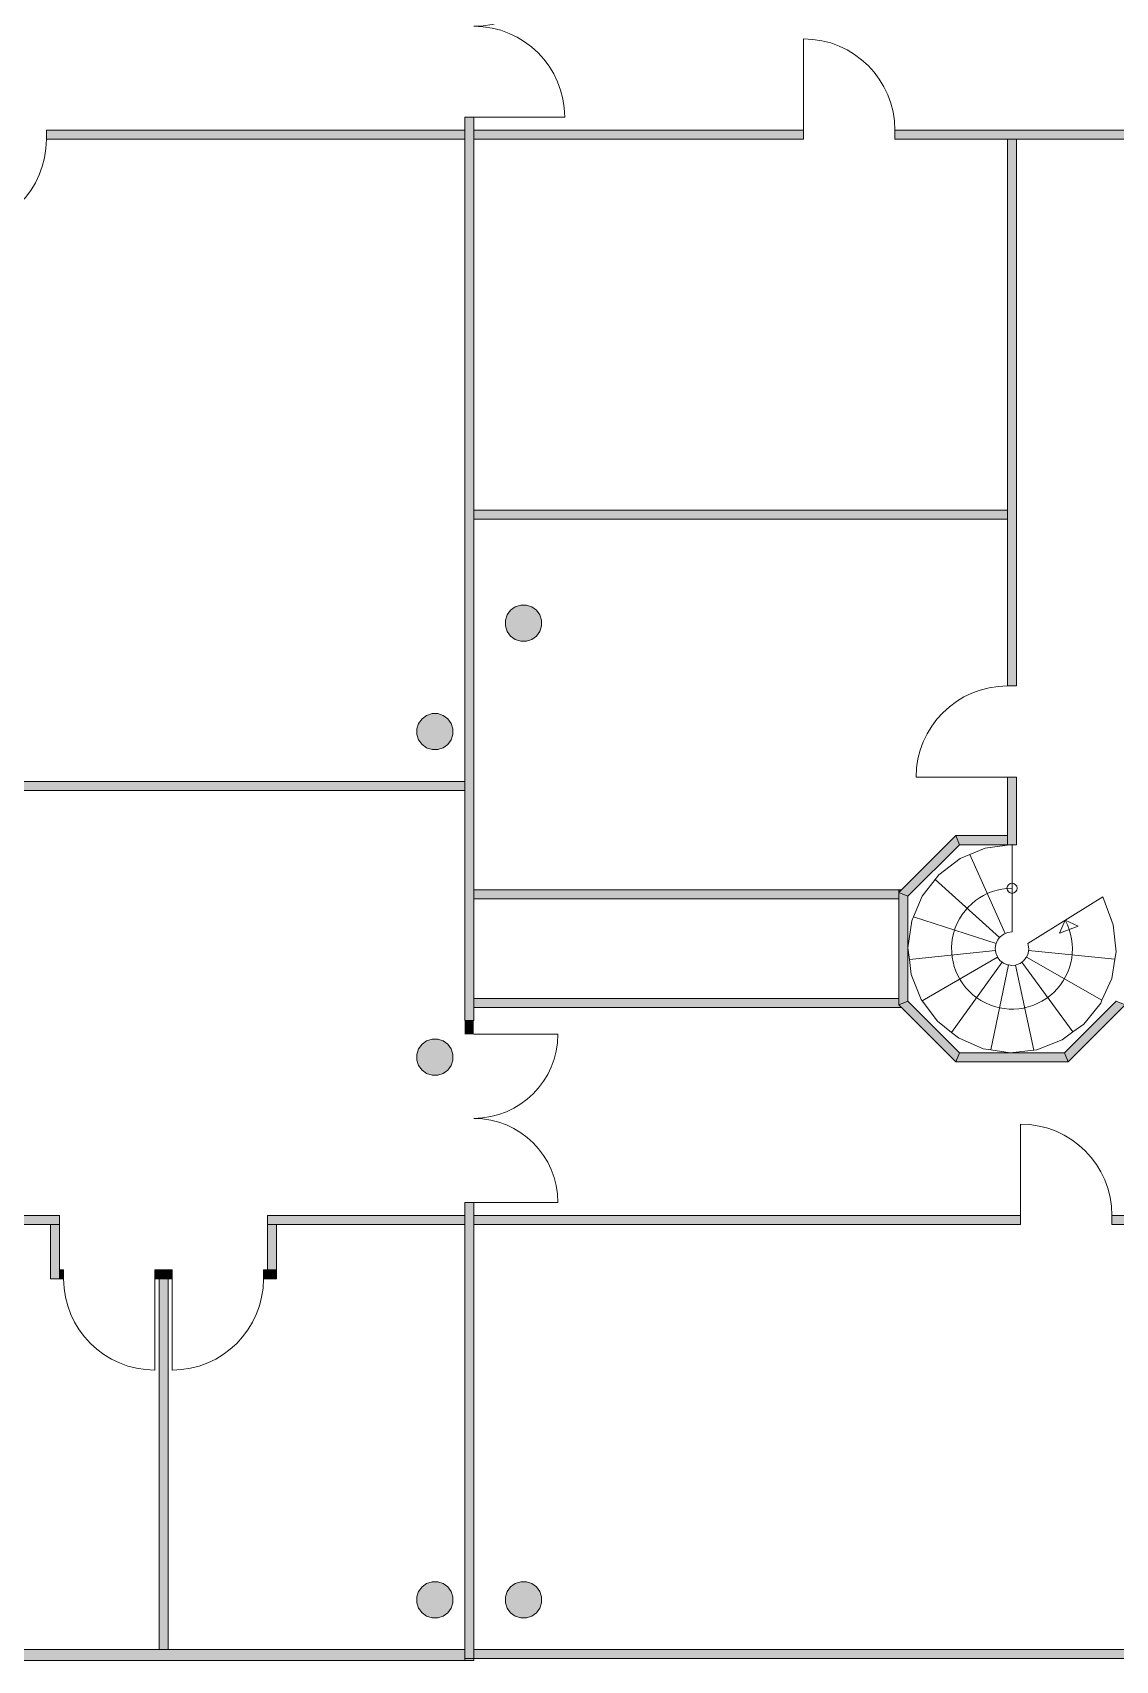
# Model space of a CAD drawing. Header units: inches. Extents: x 33931 to 204452, y 8264 to 159539.
# Drawn here: x 105973 to 117944, y 47844 to 65844 of the extents above; entities that cross this region are included whole.
import ezdxf

# ---------------------------------------------------------------- set-up
doc = ezdxf.new("R2010")
doc.units = ezdxf.units.IN
doc.header["$LTSCALE"] = 200
doc.header["$MEASUREMENT"] = 0
doc.linetypes.add('AUSGEZOGEN', pattern=[0])
doc.linetypes.add('Standardmuster', pattern=[0])
doc.layers.add('Grundebene', color=7, linetype='Continuous')

# ---------------------------------------------------------------- blocks, each defined once
blk = doc.blocks.new('COMPLEXOBJECT_13-3466')
at = {"layer": 'Grundebene', "color": 18, "linetype": 'AUSGEZOGEN', "lineweight": 13, "true_color": 0x000000}
for points in [[(110750.957615, 64908.75), (110750.957615, 54918.75), (110850.957615, 54918.75), (110850.957615, 64908.75), (110750.957615, 64908.75)], [(110850.957615, 47863.75), (110850.957615, 52908.75), (110750.957615, 52908.75), (110750.957615, 47863.75), (110850.957615, 47863.75)]]:
    blk.add_lwpolyline(points, dxfattribs=at)
blk = doc.blocks.new('COMPLEXOBJECT_14-346B')
at = {"layer": 'Grundebene', "color": 18, "linetype": 'AUSGEZOGEN', "lineweight": 13, "true_color": 0x000000}
for points in [[(116895.957615, 52763.75), (110850.957615, 52763.75), (110850.957615, 52663.75), (116895.957615, 52663.75), (116895.957615, 52763.75)], [(117905.957615, 52663.75), (121695.957615, 52663.75), (121695.957615, 52763.75), (117905.957615, 52763.75), (117905.957615, 52663.75)], [(132495.957615, 52763.75), (122705.957615, 52763.75), (122705.957615, 52663.75), (132495.957615, 52663.75), (132495.957615, 52763.75)], [(134750.957615, 52763.75), (133505.957615, 52763.75), (133505.957615, 52663.75), (134750.957615, 52663.75), (134750.957615, 52763.75)]]:
    blk.add_lwpolyline(points, dxfattribs=at)
blk = doc.blocks.new('COMPLEXOBJECT_15-3471')
at = {"layer": 'Grundebene', "color": 18, "linetype": 'AUSGEZOGEN', "lineweight": 13, "true_color": 0x000000}
for points in [[(110850.957615, 64663.75), (114495.957615, 64663.75), (114495.957615, 64763.75), (110850.957615, 64763.75), (110850.957615, 64663.75)], [(115505.957615, 64663.75), (125295.957615, 64663.75), (125295.957615, 64763.75), (115505.957615, 64763.75), (115505.957615, 64663.75)], [(126305.957615, 64663.75), (132450.957615, 64663.75), (132450.957615, 64763.75), (126305.957615, 64763.75), (126305.957615, 64663.75)]]:
    blk.add_lwpolyline(points, dxfattribs=at)
blk = doc.blocks.new('COMPLEXOBJECT_34-34D9')
at = {"layer": 'Grundebene', "color": 18, "linetype": 'AUSGEZOGEN', "lineweight": 13, "true_color": 0x000000}
for points in [[(116750.957615, 64663.75), (116750.957615, 58618.75), (116850.957615, 58618.75), (116850.957615, 64663.75), (116750.957615, 64663.75)], [(116750.957615, 56863.75), (116850.957615, 56863.75), (116850.957615, 57608.75), (116750.957615, 57608.75), (116750.957615, 56863.75)]]:
    blk.add_lwpolyline(points, dxfattribs=at)
blk = doc.blocks.new('COMPLEXOBJECT_45-350E')
at = {"layer": 'Grundebene', "color": 18, "linetype": 'AUSGEZOGEN', "lineweight": 13, "true_color": 0x000000}
for points in [[(105115.957615, 64763.75), (103799.957075, 64763.75), (103841.958155, 64663.75), (105115.957615, 64663.75), (105115.957615, 64763.75)], [(110750.957615, 64763.75), (106125.957615, 64763.75), (106125.957615, 64663.75), (110750.957615, 64663.75), (110750.957615, 64763.75)]]:
    blk.add_lwpolyline(points, dxfattribs=at)
blk = doc.blocks.new('COMPLEXOBJECT_71-35C1')
at = {"layer": 'Grundebene', "color": 18, "linetype": 'AUSGEZOGEN', "lineweight": 13, "true_color": 0x000000}
for points in [[(115550.957615, 56363.75), (115550.957615, 56334.46068), (115580.246935, 56363.75), (115550.957615, 56363.75)], [(115650.957615, 55134.46068), (115650.957615, 56293.03932), (115550.957615, 56334.46068), (115550.957615, 55093.03932), (115650.957615, 55134.46068)]]:
    blk.add_lwpolyline(points, dxfattribs=at)
blk = doc.blocks.new('COMPLEXOBJECT_94-364C')
at = {"layer": 'Grundebene', "color": 18, "linetype": 'AUSGEZOGEN', "lineweight": 13, "true_color": 0x000000}
for points in [[(106315.957615, 52063.75), (106315.957615, 52163.75), (106270.957615, 52163.75), (106270.957615, 52063.75), (106315.957615, 52063.75)], [(107325.957615, 52063.75), (107515.957615, 52063.75), (107515.957615, 52163.75), (107325.957615, 52163.75), (107325.957615, 52063.75)], [(108525.957615, 52063.75), (108670.957615, 52063.75), (108670.957615, 52163.75), (108525.957615, 52163.75), (108525.957615, 52063.75)]]:
    blk.add_lwpolyline(points, dxfattribs=at)
blk = doc.blocks.new('door-5302')
at = {"layer": 'Grundebene', "color": 18, "linetype": 'Standardmuster', "lineweight": 13, "true_color": 0x000000}
blk.add_line((114495.957615, 64763.75), (114495.957615, 65773.75), dxfattribs=at)
blk.add_arc((114495.957615, 64763.75), 1010, 0, 90, dxfattribs=at)
blk = doc.blocks.new('door-530F')
at = {"layer": 'Grundebene', "color": 18, "linetype": 'Standardmuster', "lineweight": 13, "true_color": 0x000000}
for p, q in [((110851, 54767), (111780, 54767)), ((110851, 52909), (111780, 52909))]:
    blk.add_line(p, q, dxfattribs=at)
for centre, start, end in [((110851, 54767), 270, 0), ((110851, 52909), 0, 90)]:
    blk.add_arc(centre, 929, start, end, dxfattribs=at)
blk = doc.blocks.new('door-532F')
at = {"layer": 'Grundebene', "color": 18, "linetype": 'Standardmuster', "lineweight": 13, "true_color": 0x000000}
blk.add_line((116895.957615, 52763.75), (116895.957615, 53773.75), dxfattribs=at)
blk.add_arc((116895.957615, 52763.75), 1010, 0, 90, dxfattribs=at)
blk = doc.blocks.new('door-5339')
at = {"layer": 'Grundebene', "color": 18, "linetype": 'Standardmuster', "lineweight": 13, "true_color": 0x000000}
blk.add_line((116750.957615, 57608.75), (115740.957615, 57608.75), dxfattribs=at)
blk.add_arc((116750.957615, 57608.75), 1010, 90, 180, dxfattribs=at)
blk = doc.blocks.new('door-5343')
at = {"layer": 'Grundebene', "color": 18, "linetype": 'Standardmuster', "lineweight": 13, "true_color": 0x000000}
for p, q in [((110850.957615, 66918.75), (111855.957615, 66918.75)), ((110850.957615, 64908.75), (111855.957615, 64908.75))]:
    blk.add_line(p, q, dxfattribs=at)
for centre, start, end in [((110850.957615, 66918.75), 270, 360), ((110850.957615, 64908.75), 360, 90)]:
    blk.add_arc(centre, 1005, start, end, dxfattribs=at)
blk = doc.blocks.new('door-534F')
at = {"layer": 'Grundebene', "color": 18, "linetype": 'Standardmuster', "lineweight": 13, "true_color": 0x000000}
blk.add_line((107515.957615, 52063.75), (107515.957615, 51053.75), dxfattribs=at)
blk.add_arc((107515.957615, 52063.75), 1010, 270, 0, dxfattribs=at)
blk = doc.blocks.new('door-5359')
at = {"layer": 'Grundebene', "color": 18, "linetype": 'Standardmuster', "lineweight": 13, "true_color": 0x000000}
blk.add_line((107325.957615, 52063.75), (107325.957615, 51053.75), dxfattribs=at)
blk.add_arc((107325.957615, 52063.75), 1010, 180, 270, dxfattribs=at)
blk = doc.blocks.new('door-5363')
at = {"layer": 'Grundebene', "color": 18, "linetype": 'Standardmuster', "lineweight": 13, "true_color": 0x000000}
blk.add_line((105115.957615, 64663.75), (105115.957615, 63653.75), dxfattribs=at)
blk.add_arc((105115.957615, 64663.75), 1010, 270, 0, dxfattribs=at)

msp = doc.modelspace()

# ---------------------------------------------------------------- hatches: boundary and pattern name
at = {"layer": 'Grundebene', "true_color": 0x000000, "transparency": 33554687}
for points in [[(110750.957615, 54918.75), (110750.957615, 64908.75), (110850.957615, 64908.75), (110850.957615, 54918.75)], [(110750.957615, 54918.75), (110750.957615, 64908.75), (110850.957615, 64908.75), (110850.957615, 54918.75)], [(110750.957615, 54918.75), (110750.957615, 64908.75), (110850.957615, 64908.75), (110850.957615, 54918.75)], [(110750.957615, 54918.75), (110750.957615, 64908.75), (110850.957615, 64908.75), (110850.957615, 54918.75)], [(106125.957615, 64763.75), (110750.957615, 64763.75), (110750.957615, 64663.75), (106125.957615, 64663.75)], [(106125.957615, 64763.75), (110750.957615, 64763.75), (110750.957615, 64663.75), (106125.957615, 64663.75)], [(114495.957615, 64663.75), (110850.957615, 64663.75), (110850.957615, 64763.75), (114495.957615, 64763.75)], [(114495.957615, 64663.75), (110850.957615, 64663.75), (110850.957615, 64763.75), (114495.957615, 64763.75)], [(125295.957615, 64663.75), (115505.957615, 64663.75), (115505.957615, 64763.75), (125295.957615, 64763.75)], [(125295.957615, 64663.75), (115505.957615, 64663.75), (115505.957615, 64763.75), (125295.957615, 64763.75)], [(116750.957615, 58618.75), (116750.957615, 64663.75), (116850.957615, 64663.75), (116850.957615, 58618.75)], [(116750.957615, 58618.75), (116750.957615, 64663.75), (116850.957615, 64663.75), (116850.957615, 58618.75)], [(110850.957615, 60563.75), (116750.957615, 60563.75), (116750.957615, 60463.75), (110850.957615, 60463.75)], [(110850.957615, 60563.75), (116750.957615, 60563.75), (116750.957615, 60463.75), (110850.957615, 60463.75)], [(111369.411475, 59512.92448), (111432.503755, 59512.92448), (111492.508065, 59493.42789), (111543.550795, 59456.34318), (111580.635505, 59405.30046), (111600.132085, 59345.29614), (111600.132085, 59282.20386), (111580.635505, 59222.19955), (111543.550795, 59171.15682), (111492.508065, 59134.07211), (111432.503755, 59114.57553), (111369.411475, 59114.57553), (111309.407155, 59134.07211), (111258.364435, 59171.15682), (111221.279725, 59222.19955), (111201.783135, 59282.20386), (111201.783135, 59345.29614), (111221.279725, 59405.30046), (111258.364435, 59456.34318), (111309.407155, 59493.42789)], [(111369.411475, 59512.92448), (111432.503755, 59512.92448), (111492.508065, 59493.42789), (111543.550795, 59456.34318), (111580.635505, 59405.30046), (111600.132085, 59345.29614), (111600.132085, 59282.20386), (111580.635505, 59222.19955), (111543.550795, 59171.15682), (111492.508065, 59134.07211), (111432.503755, 59114.57553), (111369.411475, 59114.57553), (111309.407155, 59134.07211), (111258.364435, 59171.15682), (111221.279725, 59222.19955), (111201.783135, 59282.20386), (111201.783135, 59345.29614), (111221.279725, 59405.30046), (111258.364435, 59456.34318), (111309.407155, 59493.42789)], [(110389.411475, 58312.92448), (110452.503755, 58312.92448), (110512.508065, 58293.42789), (110563.550795, 58256.34318), (110600.635505, 58205.30046), (110620.132085, 58145.29614), (110620.132085, 58082.20386), (110600.635505, 58022.19955), (110563.550795, 57971.15682), (110512.508065, 57934.07211), (110452.503755, 57914.57553), (110389.411475, 57914.57553), (110329.407155, 57934.07211), (110278.364435, 57971.15682), (110241.279725, 58022.19955), (110221.783135, 58082.20386), (110221.783135, 58145.29614), (110241.279725, 58205.30046), (110278.364435, 58256.34318), (110329.407155, 58293.42789)], [(110389.411475, 58312.92448), (110452.503755, 58312.92448), (110512.508065, 58293.42789), (110563.550795, 58256.34318), (110600.635505, 58205.30046), (110620.132085, 58145.29614), (110620.132085, 58082.20386), (110600.635505, 58022.19955), (110563.550795, 57971.15682), (110512.508065, 57934.07211), (110452.503755, 57914.57553), (110389.411475, 57914.57553), (110329.407155, 57934.07211), (110278.364435, 57971.15682), (110241.279725, 58022.19955), (110221.783135, 58082.20386), (110221.783135, 58145.29614), (110241.279725, 58205.30046), (110278.364435, 58256.34318), (110329.407155, 58293.42789)], [(116850.957615, 56863.75), (116750.957615, 56863.75), (116750.957615, 57608.75), (116850.957615, 57608.75)], [(116850.957615, 56863.75), (116750.957615, 56863.75), (116750.957615, 57608.75), (116850.957615, 57608.75)], [(110750.957615, 57463.75), (102670.762395, 57463.75), (102671.153595, 57563.75), (110750.957615, 57563.75)], [(110750.957615, 57463.75), (102670.762395, 57463.75), (102671.153595, 57563.75), (110750.957615, 57563.75)], [(116221.668295, 56863.75), (115650.957615, 56293.03932), (115550.957615, 56334.46068), (116180.246935, 56963.75)], [(116221.668295, 56863.75), (115650.957615, 56293.03932), (115550.957615, 56334.46068), (116180.246935, 56963.75)], [(116750.957615, 56863.75), (116221.668295, 56863.75), (116180.246935, 56963.75), (116750.957615, 56963.75)], [(116750.957615, 56863.75), (116221.668295, 56863.75), (116180.246935, 56963.75), (116750.957615, 56963.75)], [(110850.957615, 56363.75), (115550.957615, 56363.75), (115550.957615, 56263.75), (110850.957615, 56263.75)], [(110850.957615, 56363.75), (115550.957615, 56363.75), (115550.957615, 56263.75), (110850.957615, 56263.75)], [(115550.957615, 56334.46068), (115550.957615, 56363.75), (115580.246935, 56363.75)], [(115550.957615, 56334.46068), (115550.957615, 56363.75), (115580.246935, 56363.75)], [(115650.957615, 56293.03932), (115650.957615, 55134.46068), (115550.957615, 55093.03932), (115550.957615, 56334.46068)], [(115650.957615, 56293.03932), (115650.957615, 55134.46068), (115550.957615, 55093.03932), (115550.957615, 56334.46068)], [(115580.246935, 55063.75), (110850.957615, 55063.75), (110850.957615, 55163.75), (115550.957615, 55163.75), (115550.957615, 55093.03932)], [(115580.246935, 55063.75), (110850.957615, 55063.75), (110850.957615, 55163.75), (115550.957615, 55163.75), (115550.957615, 55093.03932)], [(115650.957615, 55134.46068), (116221.668295, 54563.75), (116180.246935, 54463.75), (115550.957615, 55093.03932)], [(115650.957615, 55134.46068), (116221.668295, 54563.75), (116180.246935, 54463.75), (115550.957615, 55093.03932)], [(117380.246935, 54563.75), (117950.957615, 55134.46068), (118050.957615, 55093.03932), (117421.668295, 54463.75)], [(117380.246935, 54563.75), (117950.957615, 55134.46068), (118050.957615, 55093.03932), (117421.668295, 54463.75)], [(110750.957615, 54767.108607), (110750.957615, 54918.75), (110850.957615, 54918.75), (110850.957615, 54767.108607)], [(110389.411475, 54712.92448), (110452.503755, 54712.92448), (110512.508065, 54693.42789), (110563.550795, 54656.34318), (110600.635505, 54605.30046), (110620.132085, 54545.29614), (110620.132085, 54482.20386), (110600.635505, 54422.19955), (110563.550795, 54371.15682), (110512.508065, 54334.07211), (110452.503755, 54314.57553), (110389.411475, 54314.57553), (110329.407155, 54334.07211), (110278.364435, 54371.15682), (110241.279725, 54422.19955), (110221.783135, 54482.20386), (110221.783135, 54545.29614), (110241.279725, 54605.30046), (110278.364435, 54656.34318), (110329.407155, 54693.42789)], [(110389.411475, 54712.92448), (110452.503755, 54712.92448), (110512.508065, 54693.42789), (110563.550795, 54656.34318), (110600.635505, 54605.30046), (110620.132085, 54545.29614), (110620.132085, 54482.20386), (110600.635505, 54422.19955), (110563.550795, 54371.15682), (110512.508065, 54334.07211), (110452.503755, 54314.57553), (110389.411475, 54314.57553), (110329.407155, 54334.07211), (110278.364435, 54371.15682), (110241.279725, 54422.19955), (110221.783135, 54482.20386), (110221.783135, 54545.29614), (110241.279725, 54605.30046), (110278.364435, 54656.34318), (110329.407155, 54693.42789)], [(116221.668295, 54563.75), (117380.246935, 54563.75), (117421.668295, 54463.75), (116180.246935, 54463.75)], [(116221.668295, 54563.75), (117380.246935, 54563.75), (117421.668295, 54463.75), (116180.246935, 54463.75)], [(101400.255725, 52763.75), (106270.957615, 52763.75), (106270.957615, 52663.75), (101441.659505, 52663.75)], [(108570.957615, 52763.75), (110750.957615, 52763.75), (110750.957615, 52663.75), (108570.957615, 52663.75)], [(110850.957615, 52908.75), (110850.957615, 47843.75), (110750.957615, 47843.75), (110750.957615, 52908.75)], [(110850.957615, 52908.75), (110850.957615, 47863.75), (110750.957615, 47863.75), (110750.957615, 52908.75)], [(110850.957615, 52763.75), (116895.957615, 52763.75), (116895.957615, 52663.75), (110850.957615, 52663.75)], [(121695.957615, 52663.75), (117905.957615, 52663.75), (117905.957615, 52763.75), (121695.957615, 52763.75)], [(106170.957615, 52063.75), (106170.957615, 52663.75), (106270.957615, 52663.75), (106270.957615, 52063.75)], [(108670.957615, 52663.75), (108670.957615, 52163.75), (108570.957615, 52163.75), (108570.957615, 52663.75)], [(106315.957615, 52163.75), (106315.957615, 52063.75), (106270.957615, 52063.75), (106270.957615, 52163.75)], [(107515.957615, 52063.75), (107325.957615, 52063.75), (107325.957615, 52163.75), (107515.957615, 52163.75)], [(107470.957615, 52063.75), (107470.957615, 47963.75), (107370.957615, 47963.75), (107370.957615, 52063.75)], [(108670.957615, 52063.75), (108525.957615, 52063.75), (108525.957615, 52163.75), (108670.957615, 52163.75)], [(110389.411475, 48712.92448), (110452.503755, 48712.92448), (110512.508065, 48693.42789), (110563.550795, 48656.34318), (110600.635505, 48605.30046), (110620.132085, 48545.29614), (110620.132085, 48482.20386), (110600.635505, 48422.19955), (110563.550795, 48371.15682), (110512.508065, 48334.07211), (110452.503755, 48314.57553), (110389.411475, 48314.57553), (110329.407155, 48334.07211), (110278.364435, 48371.15682), (110241.279725, 48422.19955), (110221.783135, 48482.20386), (110221.783135, 48545.29614), (110241.279725, 48605.30046), (110278.364435, 48656.34318), (110329.407155, 48693.42789)], [(111600.132085, 48545.29614), (111600.132085, 48482.20386), (111580.635505, 48422.19955), (111543.550795, 48371.15682), (111492.508065, 48334.07211), (111432.503755, 48314.57553), (111369.411475, 48314.57553), (111309.407155, 48334.07211), (111258.364435, 48371.15682), (111221.279725, 48422.19955), (111201.783135, 48482.20386), (111201.783135, 48545.29614), (111221.279725, 48605.30046), (111258.364435, 48656.34318), (111309.407155, 48693.42789), (111369.411475, 48712.92448), (111432.503755, 48712.92448), (111492.508065, 48693.42789), (111543.550795, 48656.34318), (111580.635505, 48605.30046)], [(104982.607085, 47963.75), (110750.957615, 47963.75), (110750.957615, 47843.75), (105020.957615, 47843.75)], [(110850.957615, 47963.75), (119800.957615, 47963.75), (119800.957615, 47863.75), (110850.957615, 47863.75)]]:
    msp.add_hatch(color=18, dxfattribs=at).paths.add_polyline_path(points, flags=0)

# ---------------------------------------------------------------- linework, layer by layer
at = {"layer": 'Grundebene', "color": 18, "linetype": 'AUSGEZOGEN', "lineweight": 13, "true_color": 0x000000}
for p, q in [((110750.957615, 64908.75), (110850.957615, 64908.75)), ((110750.957615, 64908.75), (110750.957615, 54918.75)), ((110750.957615, 64908.75), (110850.957615, 64908.75)), ((110750.957615, 64908.75), (110750.957615, 64763.75)), ((110750.957615, 64908.75), (110850.957615, 64908.75)), ((110750.957615, 64908.75), (110750.957615, 54918.75)), ((110750.957615, 64908.75), (110850.957615, 64908.75)), ((110750.957615, 64908.75), (110750.957615, 64763.75)), ((110850.957615, 64908.75), (110750.957615, 64908.75)), ((110850.957615, 64763.75), (110850.957615, 64908.75)), ((110850.957615, 54918.75), (110850.957615, 64908.75)), ((110850.957615, 64763.75), (110850.957615, 64908.75)), ((110850.957615, 54918.75), (110850.957615, 64908.75)), ((106125.957615, 64663.75), (106125.957615, 64763.75)), ((110750.957615, 64763.75), (106125.957615, 64763.75)), ((106125.957615, 64663.75), (106125.957615, 64763.75)), ((110750.957615, 64763.75), (106125.957615, 64763.75)), ((106125.957615, 64763.75), (106125.957615, 64663.75)), ((106125.957615, 64663.75), (110750.957615, 64663.75)), ((106125.957615, 64663.75), (110750.957615, 64663.75)), ((110750.957615, 64663.75), (110750.957615, 57563.75)), ((110750.957615, 64663.75), (110750.957615, 57563.75)), ((114495.957615, 64763.75), (110850.957615, 64763.75)), ((110850.957615, 56363.75), (110850.957615, 64663.75)), ((110850.957615, 64663.75), (114495.957615, 64663.75)), ((110850.957615, 56363.75), (110850.957615, 64663.75)), ((110850.957615, 64663.75), (114495.957615, 64663.75)), ((114495.957615, 64763.75), (114495.957615, 64663.75)), ((114495.957615, 64763.75), (114495.957615, 64663.75)), ((114495.957615, 64763.75), (114495.957615, 64663.75)), ((115505.957615, 64663.75), (115505.957615, 64763.75)), ((125295.957615, 64763.75), (115505.957615, 64763.75)), ((115505.957615, 64663.75), (115505.957615, 64763.75)), ((115505.957615, 64663.75), (115505.957615, 64763.75)), ((115505.957615, 64663.75), (116750.957615, 64663.75)), ((116750.957615, 64663.75), (116750.957615, 58618.75)), ((116750.957615, 64663.75), (116750.957615, 58618.75)), ((116850.957615, 58618.75), (116850.957615, 64663.75)), ((116850.957615, 64663.75), (125295.957615, 64663.75)), ((116850.957615, 64663.75), (125295.957615, 64663.75)), ((116750.957615, 60563.75), (110850.957615, 60563.75)), ((116750.957615, 60563.75), (110850.957615, 60563.75)), ((110850.957615, 60463.75), (116750.957615, 60463.75)), ((110850.957615, 60463.75), (116750.957615, 60463.75)), ((111221.279725, 59405.30046), (111201.783135, 59345.29614)), ((111221.279725, 59405.30046), (111201.783135, 59345.29614)), ((111258.364435, 59456.34318), (111221.279725, 59405.30046)), ((111258.364435, 59456.34318), (111221.279725, 59405.30046)), ((111309.407155, 59493.42789), (111258.364435, 59456.34318)), ((111309.407155, 59493.42789), (111258.364435, 59456.34318)), ((111369.411475, 59512.92448), (111309.407155, 59493.42789)), ((111369.411475, 59512.92448), (111309.407155, 59493.42789)), ((111432.503755, 59512.92448), (111369.411475, 59512.92448)), ((111432.503755, 59512.92448), (111369.411475, 59512.92448)), ((111492.508065, 59493.42789), (111432.503755, 59512.92448)), ((111492.508065, 59493.42789), (111432.503755, 59512.92448)), ((111543.550795, 59456.34318), (111492.508065, 59493.42789)), ((111543.550795, 59456.34318), (111492.508065, 59493.42789)), ((111580.635505, 59405.30046), (111543.550795, 59456.34318)), ((111580.635505, 59405.30046), (111543.550795, 59456.34318)), ((111600.132085, 59345.29614), (111580.635505, 59405.30046)), ((111600.132085, 59345.29614), (111580.635505, 59405.30046)), ((111201.783135, 59345.29614), (111201.783135, 59282.20386)), ((111201.783135, 59345.29614), (111201.783135, 59282.20386)), ((111201.783135, 59282.20386), (111221.279725, 59222.19955)), ((111201.783135, 59282.20386), (111221.279725, 59222.19955)), ((111221.279725, 59222.19955), (111258.364435, 59171.15682)), ((111221.279725, 59222.19955), (111258.364435, 59171.15682)), ((111543.550795, 59171.15682), (111580.635505, 59222.19955)), ((111543.550795, 59171.15682), (111580.635505, 59222.19955)), ((111580.635505, 59222.19955), (111600.132085, 59282.20386)), ((111580.635505, 59222.19955), (111600.132085, 59282.20386)), ((111600.132085, 59282.20386), (111600.132085, 59345.29614)), ((111600.132085, 59282.20386), (111600.132085, 59345.29614)), ((111258.364435, 59171.15682), (111309.407155, 59134.07211)), ((111258.364435, 59171.15682), (111309.407155, 59134.07211)), ((111309.407155, 59134.07211), (111369.411475, 59114.57553)), ((111309.407155, 59134.07211), (111369.411475, 59114.57553)), ((111369.411475, 59114.57553), (111432.503755, 59114.57553)), ((111369.411475, 59114.57553), (111432.503755, 59114.57553)), ((111432.503755, 59114.57553), (111492.508065, 59134.07211)), ((111432.503755, 59114.57553), (111492.508065, 59134.07211)), ((111492.508065, 59134.07211), (111543.550795, 59171.15682)), ((111492.508065, 59134.07211), (111543.550795, 59171.15682)), ((116850.957615, 58618.75), (116750.957615, 58618.75)), ((116850.957615, 58618.75), (116750.957615, 58618.75)), ((116850.957615, 58618.75), (116750.957615, 58618.75)), ((110241.279725, 58205.30046), (110221.783135, 58145.29614)), ((110241.279725, 58205.30046), (110221.783135, 58145.29614)), ((110221.783135, 58145.29614), (110221.783135, 58082.20386)), ((110221.783135, 58145.29614), (110221.783135, 58082.20386)), ((110278.364435, 58256.34318), (110241.279725, 58205.30046)), ((110278.364435, 58256.34318), (110241.279725, 58205.30046)), ((110329.407155, 58293.42789), (110278.364435, 58256.34318)), ((110329.407155, 58293.42789), (110278.364435, 58256.34318)), ((110389.411475, 58312.92448), (110329.407155, 58293.42789)), ((110389.411475, 58312.92448), (110329.407155, 58293.42789)), ((110452.503755, 58312.92448), (110389.411475, 58312.92448)), ((110452.503755, 58312.92448), (110389.411475, 58312.92448)), ((110512.508065, 58293.42789), (110452.503755, 58312.92448)), ((110512.508065, 58293.42789), (110452.503755, 58312.92448)), ((110563.550795, 58256.34318), (110512.508065, 58293.42789)), ((110563.550795, 58256.34318), (110512.508065, 58293.42789)), ((110600.635505, 58205.30046), (110563.550795, 58256.34318)), ((110600.635505, 58205.30046), (110563.550795, 58256.34318)), ((110620.132085, 58145.29614), (110600.635505, 58205.30046)), ((110620.132085, 58145.29614), (110600.635505, 58205.30046)), ((110620.132085, 58082.20386), (110620.132085, 58145.29614)), ((110620.132085, 58082.20386), (110620.132085, 58145.29614)), ((110221.783135, 58082.20386), (110241.279725, 58022.19955)), ((110221.783135, 58082.20386), (110241.279725, 58022.19955)), ((110241.279725, 58022.19955), (110278.364435, 57971.15682)), ((110241.279725, 58022.19955), (110278.364435, 57971.15682)), ((110278.364435, 57971.15682), (110329.407155, 57934.07211)), ((110278.364435, 57971.15682), (110329.407155, 57934.07211)), ((110512.508065, 57934.07211), (110563.550795, 57971.15682)), ((110512.508065, 57934.07211), (110563.550795, 57971.15682)), ((110563.550795, 57971.15682), (110600.635505, 58022.19955)), ((110563.550795, 57971.15682), (110600.635505, 58022.19955)), ((110600.635505, 58022.19955), (110620.132085, 58082.20386)), ((110600.635505, 58022.19955), (110620.132085, 58082.20386)), ((110329.407155, 57934.07211), (110389.411475, 57914.57553)), ((110329.407155, 57934.07211), (110389.411475, 57914.57553)), ((110389.411475, 57914.57553), (110452.503755, 57914.57553)), ((110389.411475, 57914.57553), (110452.503755, 57914.57553)), ((110452.503755, 57914.57553), (110512.508065, 57934.07211)), ((110452.503755, 57914.57553), (110512.508065, 57934.07211)), ((116750.957615, 57608.75), (116750.957615, 56963.75)), ((116750.957615, 57608.75), (116850.957615, 57608.75)), ((116750.957615, 57608.75), (116850.957615, 57608.75)), ((116750.957615, 57608.75), (116850.957615, 57608.75)), ((116850.957615, 56863.75), (116850.957615, 57608.75)), ((116850.957615, 56863.75), (116850.957615, 57608.75)), ((102670.762395, 57463.75), (110750.957615, 57463.75)), ((102670.762395, 57463.75), (110750.957615, 57463.75)), ((110750.957615, 57563.75), (102671.153595, 57563.75)), ((110750.957615, 57563.75), (102671.153595, 57563.75)), ((110750.957615, 57463.75), (110750.957615, 54918.75)), ((110750.957615, 57463.75), (110750.957615, 54918.75)), ((116180.246935, 56963.75), (115580.246935, 56363.75)), ((116180.246935, 56963.75), (115580.246935, 56363.75)), ((116750.957615, 56963.75), (116180.246935, 56963.75)), ((116750.957615, 56963.75), (116180.246935, 56963.75)), ((115650.957615, 56293.03932), (116221.668295, 56863.75)), ((115650.957615, 56293.03932), (116221.668295, 56863.75)), ((115991.301875, 56531.18965), (116228.866645, 56711.9794)), ((115991.301875, 56531.18965), (116228.866645, 56711.9794)), ((116221.668295, 56863.75), (116750.957615, 56863.75)), ((116221.668295, 56863.75), (116750.957615, 56863.75)), ((116228.866645, 56711.9794), (116336.431425, 56756.23305)), ((116228.866645, 56711.9794), (116336.431425, 56756.23305)), ((116336.431425, 56756.23305), (116504.947655, 56825.56298)), ((116336.431425, 56756.23305), (116504.947655, 56825.56298)), ((116336.431425, 56756.23305), (116726.137915, 55881.6884)), ((116336.431425, 56756.23305), (116726.137915, 55881.6884)), ((116504.947655, 56825.56298), (116800.957645, 56864.29335)), ((116504.947655, 56825.56298), (116800.957645, 56864.29335)), ((116750.957615, 56863.75), (116850.957615, 56863.75)), ((116750.957615, 56863.75), (116850.957615, 56863.75)), ((116800.957645, 56864.29335), (116800.957615, 55899.09135)), ((116800.957645, 56864.29335), (116800.957615, 55899.09135)), ((115950.478985, 56478.59861), (115991.301875, 56531.18965)), ((115950.478985, 56478.59861), (115991.301875, 56531.18965)), ((115550.957615, 56363.75), (110850.957615, 56363.75)), ((115550.957615, 56363.75), (110850.957615, 56363.75)), ((115580.246935, 56363.75), (115550.957615, 56363.75)), ((115550.957615, 56363.75), (115550.957615, 56334.46068)), ((115580.246935, 56363.75), (115550.957615, 56363.75)), ((115550.957615, 56363.75), (115550.957615, 56334.46068)), ((115808.247465, 56295.36548), (115950.478985, 56478.59861)), ((115808.247465, 56295.36548), (115950.478985, 56478.59861)), ((115950.478985, 56478.59861), (116663.975095, 55836.98715)), ((115950.478985, 56478.59861), (116663.975095, 55836.98715)), ((116800.957635, 56381.69235), (116800.757635, 56381.69235)), ((116800.957635, 56381.69235), (116800.757635, 56381.69235)), ((110850.957615, 55163.75), (110850.957615, 56263.75)), ((110850.957615, 56263.75), (115550.957615, 56263.75)), ((110850.957615, 55163.75), (110850.957615, 56263.75)), ((110850.957615, 56263.75), (115550.957615, 56263.75)), ((115550.957615, 56334.46068), (115550.957615, 55163.75)), ((115550.957615, 56334.46068), (115550.957615, 55163.75)), ((115650.957615, 55134.46068), (115650.957615, 56293.03932)), ((115650.957615, 55134.46068), (115650.957615, 56293.03932)), ((115711.570275, 56066.62264), (115808.247465, 56295.36548)), ((115711.570275, 56066.62264), (115808.247465, 56295.36548)), ((115650.466925, 55724.75796), (115692.027635, 56020.38384)), ((115650.466925, 55724.75796), (115692.027635, 56020.38384)), ((115692.027635, 56020.38384), (115711.570275, 56066.62264)), ((115692.027635, 56020.38384), (115711.570275, 56066.62264)), ((115711.570275, 56066.62264), (116625.486885, 55770.63926)), ((115711.570275, 56066.62264), (116625.486885, 55770.63926)), ((117885.666965, 56070.63744), (117920.807895, 55977.72981)), ((117885.666965, 56070.63744), (117920.807895, 55977.72981)), ((116157.227005, 55891.95755), (116157.173705, 55891.76479)), ((116157.227005, 55891.95755), (116157.173705, 55891.76479)), ((116641.041655, 55807.4426), (116625.486885, 55770.63926)), ((116641.041655, 55807.4426), (116625.486885, 55770.63926)), ((116663.975095, 55836.98715), (116641.041655, 55807.4426)), ((116663.975095, 55836.98715), (116641.041655, 55807.4426)), ((116670.529945, 55845.43158), (116663.975095, 55836.98715)), ((116670.529945, 55845.43158), (116663.975095, 55836.98715)), ((116708.799315, 55874.55506), (116670.529945, 55845.43158)), ((116708.799315, 55874.55506), (116670.529945, 55845.43158)), ((116726.137915, 55881.6884), (116708.799315, 55874.55506)), ((116726.137915, 55881.6884), (116708.799315, 55874.55506)), ((116753.273285, 55892.85227), (116726.137915, 55881.6884)), ((116753.273285, 55892.85227), (116726.137915, 55881.6884)), ((116800.957615, 55899.09135), (116753.273285, 55892.85227)), ((116800.957615, 55899.09135), (116753.273285, 55892.85227)), ((117920.807895, 55977.72981), (117951.027045, 55680.73022)), ((117920.807895, 55977.72981), (117951.027045, 55680.73022)), ((115666.413575, 55593.09995), (115650.466925, 55724.75796)), ((115666.413575, 55593.09995), (115650.466925, 55724.75796)), ((115666.413575, 55593.09995), (116618.187735, 55694.36283)), ((115666.413575, 55593.09995), (116618.187735, 55694.36283)), ((115807.204745, 55137.95945), (116640.844355, 55621.03506)), ((115807.204745, 55137.95945), (116640.844355, 55621.03506)), ((116622.319775, 55763.14573), (116615.624745, 55715.52328)), ((116622.319775, 55763.14573), (116615.624745, 55715.52328)), ((116615.624745, 55715.52328), (116618.187735, 55694.36283)), ((116615.624745, 55715.52328), (116618.187735, 55694.36283)), ((116618.187735, 55694.36283), (116621.407325, 55667.78144)), ((116618.187735, 55694.36283), (116621.407325, 55667.78144)), ((116621.407325, 55667.78144), (116639.278185, 55623.13444)), ((116621.407325, 55667.78144), (116639.278185, 55623.13444)), ((116625.486885, 55770.63926), (116622.319775, 55763.14573)), ((116625.486885, 55770.63926), (116622.319775, 55763.14573)), ((116639.278185, 55623.13444), (116640.844355, 55621.03506)), ((116639.278185, 55623.13444), (116640.844355, 55621.03506)), ((116640.844355, 55621.03506), (116668.034175, 55584.58818)), ((116640.844355, 55621.03506), (116668.034175, 55584.58818)), ((116959.051545, 55617.01467), (116961.188205, 55621.81198)), ((116959.051545, 55617.01467), (116961.188205, 55621.81198)), ((116961.188205, 55621.81198), (116978.617595, 55660.9452)), ((116961.188205, 55621.81198), (116978.617595, 55660.9452)), ((117795.821855, 55143.4776), (116961.188205, 55621.81198)), ((117795.821855, 55143.4776), (116961.188205, 55621.81198)), ((116981.354605, 55756.27458), (116975.736055, 55771.12924)), ((116981.354605, 55756.27458), (116975.736055, 55771.12924)), ((116978.617595, 55660.9452), (116984.076715, 55695.03184)), ((116978.617595, 55660.9452), (116984.076715, 55695.03184)), ((116986.222615, 55708.43084), (116981.354605, 55756.27458)), ((116986.222615, 55708.43084), (116981.354605, 55756.27458)), ((116984.076715, 55695.03184), (116986.222615, 55708.43084)), ((116984.076715, 55695.03184), (116986.222615, 55708.43084)), ((117937.804925, 55598.17155), (116984.076715, 55695.03184)), ((117937.804925, 55598.17155), (116984.076715, 55695.03184)), ((117951.027045, 55680.73022), (117937.804925, 55598.17155)), ((117951.027045, 55680.73022), (117937.804925, 55598.17155)), ((115686.363415, 55428.39097), (115666.413575, 55593.09995)), ((115686.363415, 55428.39097), (115666.413575, 55593.09995)), ((116131.496095, 54788.69776), (116693.075635, 55564.76335)), ((116131.496095, 54788.69776), (116693.075635, 55564.76335)), ((116565.801845, 54595.46426), (116763.024155, 55533.61288)), ((116565.801845, 54595.46426), (116763.024155, 55533.61288)), ((116668.034175, 55584.58818), (116693.075635, 55564.76335)), ((116668.034175, 55584.58818), (116693.075635, 55564.76335)), ((116693.075635, 55564.76335), (116705.739285, 55554.73778)), ((116693.075635, 55564.76335), (116705.739285, 55554.73778)), ((116705.739285, 55554.73778), (116749.855005, 55535.59294)), ((116705.739285, 55554.73778), (116749.855005, 55535.59294)), ((116749.855005, 55535.59294), (116763.024155, 55533.61288)), ((116749.855005, 55535.59294), (116763.024155, 55533.61288)), ((116763.024155, 55533.61288), (116797.411225, 55528.44258)), ((116763.024155, 55533.61288), (116797.411225, 55528.44258)), ((116797.411225, 55528.44258), (116839.747205, 55533.15985)), ((116797.411225, 55528.44258), (116839.747205, 55533.15985)), ((116839.747205, 55533.15985), (116845.206215, 55533.76812)), ((116839.747205, 55533.15985), (116845.206215, 55533.76812)), ((117042.147015, 54592.74473), (116839.747205, 55533.15985)), ((117042.147015, 54592.74473), (116839.747205, 55533.15985)), ((116845.206215, 55533.76812), (116890.022145, 55551.211)), ((116845.206215, 55533.76812), (116890.022145, 55551.211)), ((116890.022145, 55551.211), (116909.334325, 55565.33256)), ((116890.022145, 55551.211), (116909.334325, 55565.33256)), ((116909.334325, 55565.33256), (116928.841765, 55579.59688)), ((116909.334325, 55565.33256), (116928.841765, 55579.59688)), ((117474.090515, 54792.68448), (116909.334325, 55565.33256)), ((117474.090515, 54792.68448), (116909.334325, 55565.33256)), ((116928.841765, 55579.59688), (116959.051545, 55617.01467)), ((116928.841765, 55579.59688), (116959.051545, 55617.01467)), ((117937.804925, 55598.17155), (117903.817345, 55385.9537)), ((117937.804925, 55598.17155), (117903.817345, 55385.9537)), ((115797.300375, 55151.23587), (115686.363415, 55428.39097)), ((115797.300375, 55151.23587), (115686.363415, 55428.39097)), ((117903.817345, 55385.9537), (117795.821855, 55143.4776)), ((117903.817345, 55385.9537), (117795.821855, 55143.4776)), ((115550.957615, 55163.75), (110850.957615, 55163.75)), ((115550.957615, 55163.75), (110850.957615, 55163.75)), ((116221.668295, 54563.75), (115650.957615, 55134.46068)), ((116221.668295, 54563.75), (115650.957615, 55134.46068)), ((115807.204745, 55137.95945), (115797.300375, 55151.23587)), ((115807.204745, 55137.95945), (115797.300375, 55151.23587)), ((115975.808925, 54911.95225), (115807.204745, 55137.95945)), ((115975.808925, 54911.95225), (115807.204745, 55137.95945)), ((116457.805095, 55140.69387), (116457.890895, 55140.64249)), ((116457.805095, 55140.69387), (116457.890895, 55140.64249)), ((117261.760495, 55230.21335), (117261.977635, 55230.42034)), ((117261.760495, 55230.21335), (117261.977635, 55230.42034)), ((117950.957615, 55134.46068), (117380.246935, 54563.75)), ((117950.957615, 55134.46068), (117380.246935, 54563.75)), ((117782.357205, 55113.24618), (117594.823985, 54880.9678)), ((117782.357205, 55113.24618), (117594.823985, 54880.9678)), ((117795.821855, 55143.4776), (117782.357205, 55113.24618)), ((117795.821855, 55143.4776), (117782.357205, 55113.24618)), ((110850.957615, 54918.75), (110750.957615, 54918.75)), ((110850.957615, 54918.75), (110750.957615, 54918.75)), ((110850.957615, 54918.75), (110750.957615, 54918.75)), ((110850.957615, 54918.75), (110750.957615, 54918.75)), ((110850.957615, 55063.75), (115580.246935, 55063.75)), ((110850.957615, 54918.75), (110850.957615, 55063.75)), ((110850.957615, 55063.75), (115580.246935, 55063.75)), ((110850.957615, 54918.75), (110850.957615, 55063.75)), ((115580.246935, 55063.75), (116180.246935, 54463.75)), ((115580.246935, 55063.75), (116180.246935, 54463.75)), ((116131.496095, 54788.69776), (115975.808925, 54911.95225)), ((116131.496095, 54788.69776), (115975.808925, 54911.95225)), ((117421.668295, 54463.75), (118021.668295, 55063.75)), ((117421.668295, 54463.75), (118021.668295, 55063.75)), ((116209.870905, 54726.64995), (116131.496095, 54788.69776)), ((116209.870905, 54726.64995), (116131.496095, 54788.69776)), ((116483.728025, 54607.80453), (116209.870905, 54726.64995)), ((116483.728025, 54607.80453), (116209.870905, 54726.64995)), ((117474.090515, 54792.68448), (117353.843415, 54704.7568)), ((117474.090515, 54792.68448), (117353.843415, 54704.7568)), ((117594.823985, 54880.9678), (117474.090515, 54792.68448)), ((117594.823985, 54880.9678), (117474.090515, 54792.68448)), ((110241.279725, 54605.30046), (110221.783135, 54545.29614)), ((110241.279725, 54605.30046), (110221.783135, 54545.29614)), ((110221.783135, 54545.29614), (110221.783135, 54482.20386)), ((110221.783135, 54545.29614), (110221.783135, 54482.20386)), ((110278.364435, 54656.34318), (110241.279725, 54605.30046)), ((110278.364435, 54656.34318), (110241.279725, 54605.30046)), ((110329.407155, 54693.42789), (110278.364435, 54656.34318)), ((110329.407155, 54693.42789), (110278.364435, 54656.34318)), ((110389.411475, 54712.92448), (110329.407155, 54693.42789)), ((110389.411475, 54712.92448), (110329.407155, 54693.42789)), ((110452.503755, 54712.92448), (110389.411475, 54712.92448)), ((110452.503755, 54712.92448), (110389.411475, 54712.92448)), ((110512.508065, 54693.42789), (110452.503755, 54712.92448)), ((110512.508065, 54693.42789), (110452.503755, 54712.92448)), ((110563.550795, 54656.34318), (110512.508065, 54693.42789)), ((110563.550795, 54656.34318), (110512.508065, 54693.42789)), ((110600.635505, 54605.30046), (110563.550795, 54656.34318)), ((110600.635505, 54605.30046), (110563.550795, 54656.34318)), ((110620.132085, 54545.29614), (110600.635505, 54605.30046)), ((110620.132085, 54545.29614), (110600.635505, 54605.30046)), ((110620.132085, 54482.20386), (110620.132085, 54545.29614)), ((110620.132085, 54482.20386), (110620.132085, 54545.29614)), ((117380.246935, 54563.75), (116221.668295, 54563.75)), ((117380.246935, 54563.75), (116221.668295, 54563.75)), ((116565.801845, 54595.46426), (116483.728025, 54607.80453)), ((116565.801845, 54595.46426), (116483.728025, 54607.80453)), ((116778.942735, 54563.41729), (116565.801845, 54595.46426)), ((116778.942735, 54563.41729), (116565.801845, 54595.46426)), ((117042.147015, 54592.74473), (116778.942735, 54563.41729)), ((117042.147015, 54592.74473), (116778.942735, 54563.41729)), ((117075.639605, 54596.47662), (117042.147015, 54592.74473)), ((117075.639605, 54596.47662), (117042.147015, 54592.74473)), ((117353.843415, 54704.7568), (117075.639605, 54596.47662)), ((117353.843415, 54704.7568), (117075.639605, 54596.47662)), ((110221.783135, 54482.20386), (110241.279725, 54422.19955)), ((110221.783135, 54482.20386), (110241.279725, 54422.19955)), ((110241.279725, 54422.19955), (110278.364435, 54371.15682)), ((110241.279725, 54422.19955), (110278.364435, 54371.15682)), ((110278.364435, 54371.15682), (110329.407155, 54334.07211)), ((110278.364435, 54371.15682), (110329.407155, 54334.07211)), ((110512.508065, 54334.07211), (110563.550795, 54371.15682)), ((110512.508065, 54334.07211), (110563.550795, 54371.15682)), ((110563.550795, 54371.15682), (110600.635505, 54422.19955)), ((110563.550795, 54371.15682), (110600.635505, 54422.19955)), ((110600.635505, 54422.19955), (110620.132085, 54482.20386)), ((110600.635505, 54422.19955), (110620.132085, 54482.20386)), ((116180.246935, 54463.75), (117421.668295, 54463.75)), ((116180.246935, 54463.75), (117421.668295, 54463.75)), ((110329.407155, 54334.07211), (110389.411475, 54314.57553)), ((110329.407155, 54334.07211), (110389.411475, 54314.57553)), ((110389.411475, 54314.57553), (110452.503755, 54314.57553)), ((110389.411475, 54314.57553), (110452.503755, 54314.57553)), ((110452.503755, 54314.57553), (110512.508065, 54334.07211)), ((110452.503755, 54314.57553), (110512.508065, 54334.07211)), ((106270.957615, 52763.75), (101400.255725, 52763.75)), ((106270.957615, 52663.75), (106270.957615, 52763.75)), ((108570.957615, 52763.75), (108570.957615, 52663.75)), ((110750.957615, 52763.75), (108570.957615, 52763.75)), ((110750.957615, 52908.75), (110850.957615, 52908.75)), ((110750.957615, 52908.75), (110750.957615, 47863.75)), ((110750.957615, 52908.75), (110850.957615, 52908.75)), ((110750.957615, 52908.75), (110750.957615, 52763.75)), ((110850.957615, 52763.75), (110850.957615, 52908.75)), ((110850.957615, 47843.75), (110850.957615, 52908.75)), ((116895.957615, 52763.75), (116895.957615, 52663.75)), ((116895.957615, 52763.75), (116895.957615, 52663.75)), ((117905.957615, 52663.75), (117905.957615, 52763.75)), ((117905.957615, 52663.75), (117905.957615, 52763.75)), ((101441.659505, 52663.75), (106170.957615, 52663.75)), ((106170.957615, 52663.75), (106170.957615, 52063.75)), ((106270.957615, 52163.75), (106270.957615, 52663.75)), ((108570.957615, 52663.75), (108570.957615, 52163.75)), ((108670.957615, 52163.75), (108670.957615, 52663.75)), ((108670.957615, 52663.75), (110750.957615, 52663.75)), ((110750.957615, 52663.75), (110750.957615, 47843.75)), ((110850.957615, 47863.75), (110850.957615, 52663.75)), ((110850.957615, 52663.75), (116895.957615, 52663.75)), ((106170.957615, 52063.75), (106270.957615, 52063.75)), ((106270.957615, 52063.75), (106315.957615, 52063.75)), ((106315.957615, 52163.75), (106315.957615, 52063.75)), ((106315.957615, 52163.75), (106315.957615, 52063.75)), ((107325.957615, 52063.75), (107325.957615, 52163.75)), ((107515.957615, 52163.75), (107325.957615, 52163.75)), ((107325.957615, 52063.75), (107325.957615, 52163.75)), ((107370.957615, 52063.75), (107370.957615, 47963.75)), ((107470.957615, 52063.75), (107515.957615, 52063.75)), ((107470.957615, 47963.75), (107470.957615, 52063.75)), ((107515.957615, 52163.75), (107515.957615, 52063.75)), ((107515.957615, 52063.75), (107515.957615, 52163.75)), ((108525.957615, 52063.75), (108525.957615, 52163.75)), ((108570.957615, 52163.75), (108525.957615, 52163.75)), ((108525.957615, 52163.75), (108525.957615, 52063.75)), ((108525.957615, 52063.75), (108670.957615, 52063.75)), ((108670.957615, 52063.75), (108670.957615, 52163.75)), ((110241.279725, 48605.30046), (110221.783135, 48545.29614)), ((110278.364435, 48656.34318), (110241.279725, 48605.30046)), ((110329.407155, 48693.42789), (110278.364435, 48656.34318)), ((110389.411475, 48712.92448), (110329.407155, 48693.42789)), ((110452.503755, 48712.92448), (110389.411475, 48712.92448)), ((110512.508065, 48693.42789), (110452.503755, 48712.92448)), ((110563.550795, 48656.34318), (110512.508065, 48693.42789)), ((110600.635505, 48605.30046), (110563.550795, 48656.34318)), ((110620.132085, 48545.29614), (110600.635505, 48605.30046)), ((111221.279725, 48605.30046), (111201.783135, 48545.29614)), ((111258.364435, 48656.34318), (111221.279725, 48605.30046)), ((111309.407155, 48693.42789), (111258.364435, 48656.34318)), ((111369.411475, 48712.92448), (111309.407155, 48693.42789)), ((111432.503755, 48712.92448), (111369.411475, 48712.92448)), ((111492.508065, 48693.42789), (111432.503755, 48712.92448)), ((111543.550795, 48656.34318), (111492.508065, 48693.42789)), ((111580.635505, 48605.30046), (111543.550795, 48656.34318)), ((111600.132085, 48545.29614), (111580.635505, 48605.30046)), ((110221.783135, 48545.29614), (110221.783135, 48482.20386)), ((110221.783135, 48482.20386), (110241.279725, 48422.19955)), ((110241.279725, 48422.19955), (110278.364435, 48371.15682)), ((110563.550795, 48371.15682), (110600.635505, 48422.19955)), ((110600.635505, 48422.19955), (110620.132085, 48482.20386)), ((110620.132085, 48482.20386), (110620.132085, 48545.29614)), ((111201.783135, 48545.29614), (111201.783135, 48482.20386)), ((111201.783135, 48482.20386), (111221.279725, 48422.19955)), ((111221.279725, 48422.19955), (111258.364435, 48371.15682)), ((111543.550795, 48371.15682), (111580.635505, 48422.19955)), ((111580.635505, 48422.19955), (111600.132085, 48482.20386)), ((111600.132085, 48482.20386), (111600.132085, 48545.29614)), ((110278.364435, 48371.15682), (110329.407155, 48334.07211)), ((110329.407155, 48334.07211), (110389.411475, 48314.57553)), ((110389.411475, 48314.57553), (110452.503755, 48314.57553)), ((110452.503755, 48314.57553), (110512.508065, 48334.07211)), ((110512.508065, 48334.07211), (110563.550795, 48371.15682)), ((111258.364435, 48371.15682), (111309.407155, 48334.07211)), ((111309.407155, 48334.07211), (111369.411475, 48314.57553)), ((111369.411475, 48314.57553), (111432.503755, 48314.57553)), ((111432.503755, 48314.57553), (111492.508065, 48334.07211)), ((111492.508065, 48334.07211), (111543.550795, 48371.15682)), ((107370.957615, 47963.75), (104982.607085, 47963.75)), ((107370.957615, 47963.75), (107470.957615, 47963.75)), ((110750.957615, 47963.75), (107370.957615, 47963.75)), ((110750.957615, 47843.75), (110750.957615, 47963.75)), ((110850.957615, 47963.75), (110850.957615, 47863.75)), ((119150.957615, 47963.75), (110850.957615, 47963.75)), ((105020.957615, 47843.75), (107370.957615, 47843.75)), ((107370.957615, 47843.75), (110750.957615, 47843.75)), ((110750.957615, 47863.75), (110850.957615, 47863.75)), ((110750.957615, 47843.75), (110850.957615, 47843.75)), ((110850.957615, 47863.75), (119150.957615, 47863.75))]:
    msp.add_line(p, q, dxfattribs=at)
for points in [[(110750.957615, 64908.75), (110750.957615, 54918.75), (110850.957615, 54918.75), (110850.957615, 64908.75), (110750.957615, 64908.75)], [(110750.957615, 64908.75), (110750.957615, 54918.75), (110850.957615, 54918.75), (110850.957615, 64908.75), (110750.957615, 64908.75)], [(110750.957615, 64763.75), (106125.957615, 64763.75), (106125.957615, 64663.75), (110750.957615, 64663.75), (110750.957615, 64763.75)], [(110850.957615, 64663.75), (114495.957615, 64663.75), (114495.957615, 64763.75), (110850.957615, 64763.75), (110850.957615, 64663.75)], [(115505.957615, 64663.75), (125295.957615, 64663.75), (125295.957615, 64763.75), (115505.957615, 64763.75), (115505.957615, 64663.75)], [(116750.957615, 64663.75), (116750.957615, 58618.75), (116850.957615, 58618.75), (116850.957615, 64663.75), (116750.957615, 64663.75)], [(116750.957615, 60563.75), (110850.957615, 60563.75), (110850.957615, 60463.75), (116750.957615, 60463.75), (116750.957615, 60563.75)], [(111432.503755, 59512.92448), (111369.411475, 59512.92448), (111309.407155, 59493.42789), (111258.364435, 59456.34318), (111221.279725, 59405.30046), (111201.783135, 59345.29614), (111201.783135, 59282.20386), (111221.279725, 59222.19955), (111258.364435, 59171.15682), (111309.407155, 59134.07211), (111369.411475, 59114.57553), (111432.503755, 59114.57553), (111492.508065, 59134.07211), (111543.550795, 59171.15682), (111580.635505, 59222.19955), (111600.132085, 59282.20386), (111600.132085, 59345.29614), (111580.635505, 59405.30046), (111543.550795, 59456.34318), (111492.508065, 59493.42789), (111432.503755, 59512.92448)], [(110452.503755, 58312.92448), (110389.411475, 58312.92448), (110329.407155, 58293.42789), (110278.364435, 58256.34318), (110241.279725, 58205.30046), (110221.783135, 58145.29614), (110221.783135, 58082.20386), (110241.279725, 58022.19955), (110278.364435, 57971.15682), (110329.407155, 57934.07211), (110389.411475, 57914.57553), (110452.503755, 57914.57553), (110512.508065, 57934.07211), (110563.550795, 57971.15682), (110600.635505, 58022.19955), (110620.132085, 58082.20386), (110620.132085, 58145.29614), (110600.635505, 58205.30046), (110563.550795, 58256.34318), (110512.508065, 58293.42789), (110452.503755, 58312.92448)], [(116750.957615, 56863.75), (116850.957615, 56863.75), (116850.957615, 57608.75), (116750.957615, 57608.75), (116750.957615, 56863.75)], [(102670.762395, 57463.75), (110750.957615, 57463.75), (110750.957615, 57563.75), (102671.153595, 57563.75), (102670.762395, 57463.75)], [(115650.957615, 56293.03932), (116221.668295, 56863.75), (116180.246935, 56963.75), (115550.957615, 56334.46068), (115650.957615, 56293.03932)], [(116221.668295, 56863.75), (116750.957615, 56863.75), (116750.957615, 56963.75), (116180.246935, 56963.75), (116221.668295, 56863.75)], [(115550.957615, 56363.75), (110850.957615, 56363.75), (110850.957615, 56263.75), (115550.957615, 56263.75), (115550.957615, 56363.75)], [(115550.957615, 56363.75), (115550.957615, 56334.46068), (115580.246935, 56363.75), (115550.957615, 56363.75)], [(115650.957615, 55134.46068), (115650.957615, 56293.03932), (115550.957615, 56334.46068), (115550.957615, 55093.03932), (115650.957615, 55134.46068)], [(117920.807895, 55977.72981), (117803.799675, 56287.08297), (116975.736055, 55771.12924)], [(117920.807895, 55977.72981), (117803.799675, 56287.08297), (116975.736055, 55771.12924)], [(117389.862285, 56028.9298), (117324.397295, 55884.69966), (117534.092435, 55963.4648), (117389.862285, 56028.9298)], [(117389.862285, 56028.9298), (117324.397295, 55884.69966), (117534.092435, 55963.4648), (117389.862285, 56028.9298)], [(110850.957615, 55063.75), (115580.246935, 55063.75), (115550.957615, 55093.03932), (115550.957615, 55163.75), (110850.957615, 55163.75), (110850.957615, 55063.75)], [(116221.668295, 54563.75), (115650.957615, 55134.46068), (115550.957615, 55093.03932), (116180.246935, 54463.75), (116221.668295, 54563.75)], [(117950.957615, 55134.46068), (117380.246935, 54563.75), (117421.668295, 54463.75), (118050.957615, 55093.03932), (117950.957615, 55134.46068)], [(110452.503755, 54712.92448), (110389.411475, 54712.92448), (110329.407155, 54693.42789), (110278.364435, 54656.34318), (110241.279725, 54605.30046), (110221.783135, 54545.29614), (110221.783135, 54482.20386), (110241.279725, 54422.19955), (110278.364435, 54371.15682), (110329.407155, 54334.07211), (110389.411475, 54314.57553), (110452.503755, 54314.57553), (110512.508065, 54334.07211), (110563.550795, 54371.15682), (110600.635505, 54422.19955), (110620.132085, 54482.20386), (110620.132085, 54545.29614), (110600.635505, 54605.30046), (110563.550795, 54656.34318), (110512.508065, 54693.42789), (110452.503755, 54712.92448)], [(117380.246935, 54563.75), (116221.668295, 54563.75), (116180.246935, 54463.75), (117421.668295, 54463.75), (117380.246935, 54563.75)], [(106270.957615, 52763.75), (101400.255725, 52763.75), (101441.659505, 52663.75), (106270.957615, 52663.75), (106270.957615, 52763.75)], [(110750.957615, 52763.75), (108570.957615, 52763.75), (108570.957615, 52663.75), (110750.957615, 52663.75), (110750.957615, 52763.75)], [(110850.957615, 47843.75), (110850.957615, 52908.75), (110750.957615, 52908.75), (110750.957615, 47843.75), (110850.957615, 47843.75)], [(110850.957615, 47863.75), (110850.957615, 52908.75), (110750.957615, 52908.75), (110750.957615, 47863.75), (110850.957615, 47863.75)], [(116895.957615, 52763.75), (110850.957615, 52763.75), (110850.957615, 52663.75), (116895.957615, 52663.75), (116895.957615, 52763.75)], [(117905.957615, 52663.75), (121695.957615, 52663.75), (121695.957615, 52763.75), (117905.957615, 52763.75), (117905.957615, 52663.75)], [(106170.957615, 52663.75), (106170.957615, 52063.75), (106270.957615, 52063.75), (106270.957615, 52663.75), (106170.957615, 52663.75)], [(108670.957615, 52163.75), (108670.957615, 52663.75), (108570.957615, 52663.75), (108570.957615, 52163.75), (108670.957615, 52163.75)], [(106315.957615, 52063.75), (106315.957615, 52163.75), (106270.957615, 52163.75), (106270.957615, 52063.75), (106315.957615, 52063.75)], [(107325.957615, 52063.75), (107515.957615, 52063.75), (107515.957615, 52163.75), (107325.957615, 52163.75), (107325.957615, 52063.75)], [(107470.957615, 47963.75), (107470.957615, 52063.75), (107370.957615, 52063.75), (107370.957615, 47963.75), (107470.957615, 47963.75)], [(108525.957615, 52063.75), (108670.957615, 52063.75), (108670.957615, 52163.75), (108525.957615, 52163.75), (108525.957615, 52063.75)], [(110452.503755, 48712.92448), (110389.411475, 48712.92448), (110329.407155, 48693.42789), (110278.364435, 48656.34318), (110241.279725, 48605.30046), (110221.783135, 48545.29614), (110221.783135, 48482.20386), (110241.279725, 48422.19955), (110278.364435, 48371.15682), (110329.407155, 48334.07211), (110389.411475, 48314.57553), (110452.503755, 48314.57553), (110512.508065, 48334.07211), (110563.550795, 48371.15682), (110600.635505, 48422.19955), (110620.132085, 48482.20386), (110620.132085, 48545.29614), (110600.635505, 48605.30046), (110563.550795, 48656.34318), (110512.508065, 48693.42789), (110452.503755, 48712.92448)], [(111600.132085, 48482.20386), (111600.132085, 48545.29614), (111580.635505, 48605.30046), (111543.550795, 48656.34318), (111492.508065, 48693.42789), (111432.503755, 48712.92448), (111369.411475, 48712.92448), (111309.407155, 48693.42789), (111258.364435, 48656.34318), (111221.279725, 48605.30046), (111201.783135, 48545.29614), (111201.783135, 48482.20386), (111221.279725, 48422.19955), (111258.364435, 48371.15682), (111309.407155, 48334.07211), (111369.411475, 48314.57553), (111432.503755, 48314.57553), (111492.508065, 48334.07211), (111543.550795, 48371.15682), (111580.635505, 48422.19955), (111600.132085, 48482.20386)], [(110750.957615, 47963.75), (104982.607085, 47963.75), (105020.957615, 47843.75), (110750.957615, 47843.75), (110750.957615, 47963.75)], [(119800.957615, 47963.75), (110850.957615, 47963.75), (110850.957615, 47863.75), (119800.957615, 47863.75), (119800.957615, 47963.75)]]:
    msp.add_lwpolyline(points, dxfattribs=at)
msp.add_circle((116800.957635, 56381.69235), 56, dxfattribs=at)
msp.add_circle((116800.957635, 56381.69235), 56, dxfattribs=at)
for centre, radius, start, end in [((116800.757615, 55714.01281), 667.67954, 90, 164.5431727669), ((116800.757615, 55714.01281), 667.67954, 90, 164.5431727669), ((116801.283715, 55713.69778), 667.67954, 313.6295207036, 28.1726959649), ((116801.283715, 55713.69778), 667.67954, 313.6295210661, 28.1726956628), ((116800.957615, 55713.75), 667.94235, 164.5431725804, 239.0863470853), ((116800.957615, 55713.75), 667.94235, 164.5431725804, 239.0863470853), ((116800.975895, 55713.58589), 667.81095, 239.0863470853, 313.6295214287), ((116800.975895, 55713.58589), 667.81095, 239.0863470853, 313.6295214287)]:
    msp.add_arc(centre, radius, start, end, dxfattribs=at)

# ---------------------------------------------------------------- block references
at = {"layer": 'Grundebene'}
for name in ['COMPLEXOBJECT_13-3466', 'door-5343', 'door-5302', 'COMPLEXOBJECT_45-350E', 'door-5363', 'COMPLEXOBJECT_15-3471', 'COMPLEXOBJECT_34-34D9', 'door-5339', 'COMPLEXOBJECT_71-35C1', 'door-530F', 'door-532F', 'COMPLEXOBJECT_14-346B', 'COMPLEXOBJECT_94-364C', 'door-5359', 'door-534F']:
    msp.add_blockref(name, (0, 0), dxfattribs=at)

doc.saveas('drawing.dxf')
